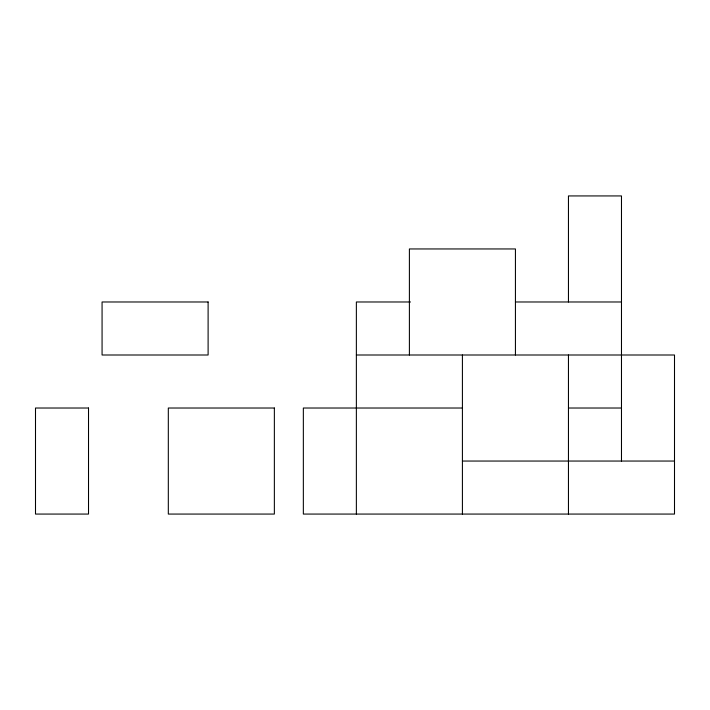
<?xml version="1.0" encoding="UTF-8"?>
<svg xmlns="http://www.w3.org/2000/svg" width="710" height="710" viewBox="0 0 710 710"><rect width="100%" height="100%" fill="white"/><g stroke="black" fill="none" stroke-linecap="round" stroke-linejoin="round"><path stroke-width="1.06" d="M410.495 301.981L356.367 301.981L356.367 514.067M515.433 301.981L621.481 301.981M356.367 355L674.5 355L674.5 514.067L303.347 514.067L303.347 408.019L462.414 408.019M568.453 408.019L621.481 408.019M462.414 461.047L674.5 461.047M621.481 461.047L621.481 195.933L568.453 195.933L568.453 301.981M568.453 355L568.453 514.067M515.433 355L515.433 248.953L409.395 248.953L409.395 355M462.414 355L462.414 514.067M208.11 301.981L102.071 301.981L102.071 355L208.11 355L208.11 301.981M88.519 408.019L35.5 408.019L35.5 514.067L88.519 514.067L88.519 408.019M274.362 408.019L168.314 408.019L168.314 514.067L274.362 514.067L274.362 408.019"/></g></svg>
